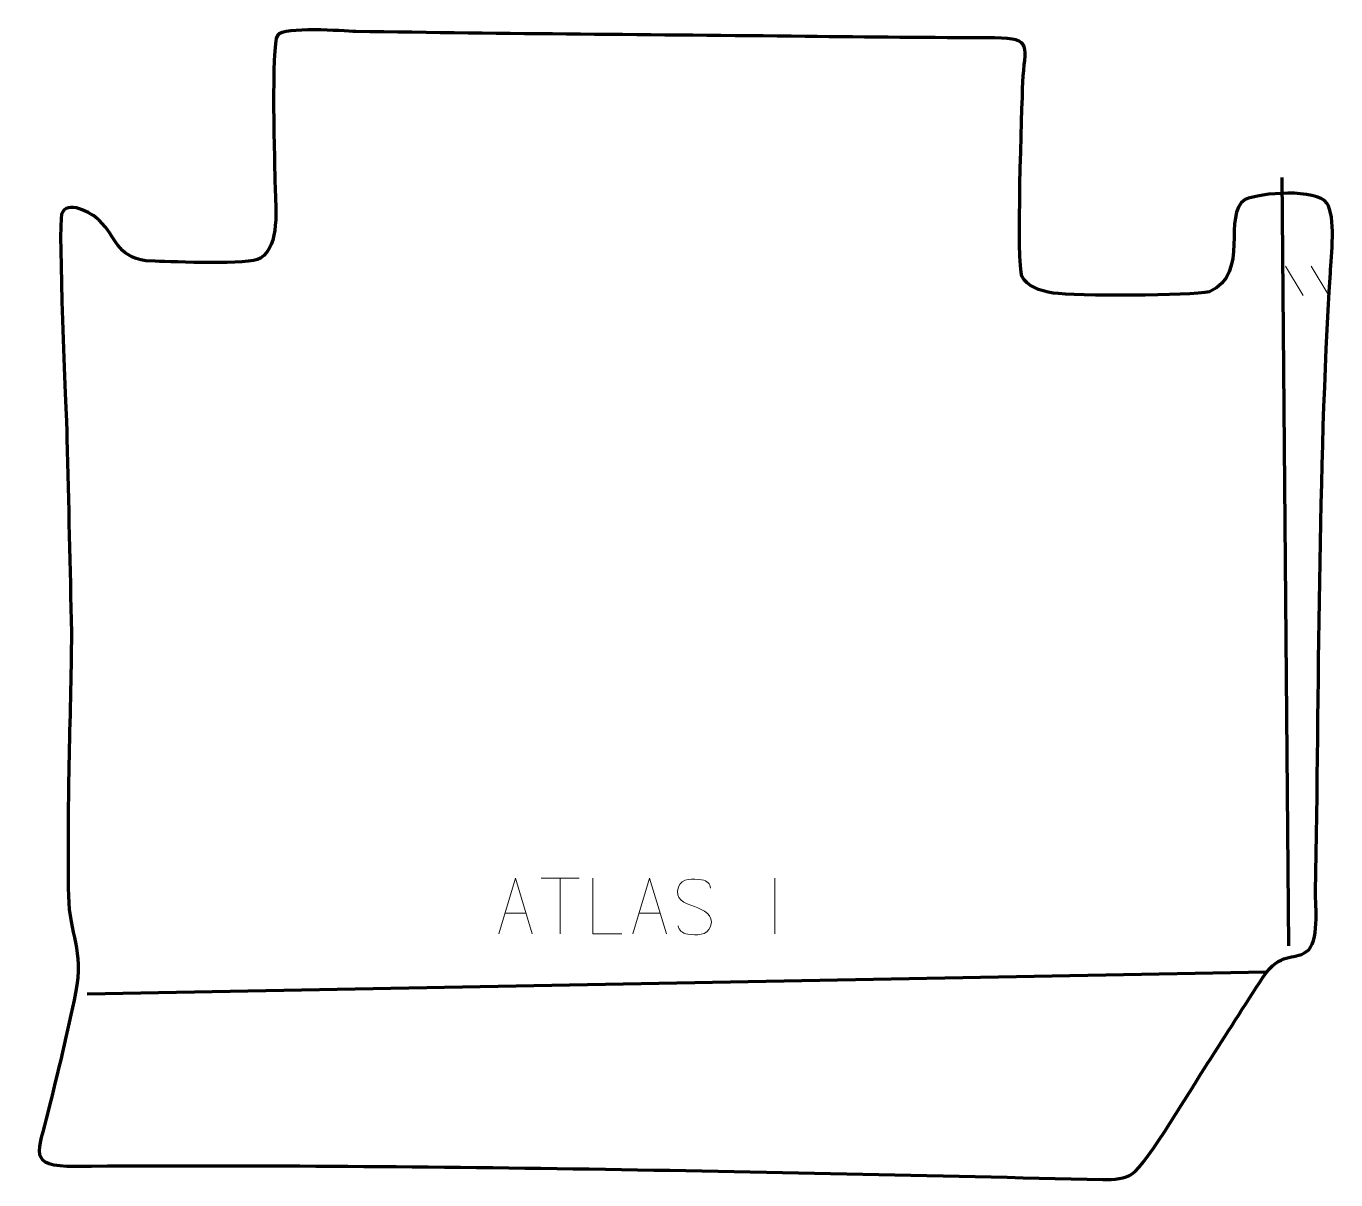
# Model space of a CAD drawing. Header units: millimetres. Extents: x -541 to 45, y 100 to 616.
import ezdxf

# ---------------------------------------------------------------- set-up
doc = ezdxf.new("R2010")
doc.units = ezdxf.units.MM
doc.header["$MEASUREMENT"] = 0
doc.layers.add('layer 2', color=7, linetype='Continuous')
doc.layers.add('layer 3', color=7, linetype='Continuous')

msp = doc.modelspace()

# ---------------------------------------------------------------- linework, layer by layer
at = {"layer": 'layer 2', "color": 142, "lineweight": 158}
for points in [[(21.1734, 548.7694), (21.1734, 548.7694), (24.0632, 204.792), (24.0632, 204.792)], [(-513.4688, 183.3826), (-513.4688, 183.3826), (14.2245, 193.1264), (14.2245, 193.1264)]]:
    msp.add_open_spline(points, degree=3, dxfattribs=at)
at = {"layer": 'layer 3', "color": 242, "lineweight": 158}
msp.add_open_spline([(-520.424, 345.1143), (-521.0965, 374.0417), (-521.7693, 402.9691), (-522.442, 431.8965), (-522.442, 431.8965), (-522.8195, 444.9335), (-526.5089, 526.602), (-524.8413, 532.2506), (-524.8413, 532.2506), (-522.7856, 539.2138), (-511.3413, 532.8744), (-508.0419, 529.6783), (-508.0419, 529.6783), (-500.0102, 521.8981), (-500.6421, 513.4841), (-487.0895, 511.4849), (-487.0895, 511.4849), (-487.0895, 511.4849), (-482.9707, 511.235), (-482.9707, 511.235), (-482.9707, 511.235), (-474.607, 511.2159), (-441.0464, 509.2518), (-435.8472, 512.6803), (-435.8472, 512.6803), (-427.0426, 518.4866), (-429.1617, 535.3072), (-429.3589, 544.3963), (-429.3589, 544.3963), (-429.4585, 553.0956), (-431.2505, 608.4475), (-428.2924, 612.3496), (-428.2924, 612.3496), (-425.1489, 616.4961), (-399.1381, 614.297), (-393.2196, 614.131), (-393.2196, 614.131), (-326.195, 613.0274), (-259.1558, 612.6581), (-192.1261, 611.9244), (-192.1261, 611.9244), (-163.8808, 611.5776), (-135.7212, 611.3284), (-107.4732, 611.2274), (-107.4732, 611.2274), (-89.6134, 611.1635), (-94.0792, 607.2819), (-94.7498, 591.3971), (-94.7498, 591.3971), (-95.1738, 579.701), (-97.643, 509.8699), (-95.1792, 504.5401), (-95.1792, 504.5401), (-92.6919, 500.13), (-87.4198, 497.9993), (-81.224, 497.0368), (-81.224, 497.0368), (-71.2859, 495.4927), (-19.5807, 495.8728), (-11.3229, 497.5573), (-11.3229, 497.5573), (7.3151, 505.7349), (-6.0307, 532.0946), (4.7251, 538.9339), (4.7251, 538.9339), (11.5414, 541.96), (36.7019, 543.9014), (41.2627, 537.2821), (41.2627, 537.2821), (45.2547, 531.4884), (43.3294, 513.3477), (42.8285, 506.0694), (42.8285, 506.0694), (37.215, 416.3433), (37.9561, 319.5579), (36.1449, 229.0773), (36.1449, 229.0773), (36.1878, 222.6528), (37.9277, 206.0708), (32.1635, 202.2041), (32.1635, 202.2041), (25.9688, 198.0488), (20.6291, 202.4376), (12.8256, 190.8656), (12.8256, 190.8656), (4.3323, 178.2706), (-3.8952, 164.8102), (-12.3039, 151.9926), (-12.3039, 151.9926), (-18.0958, 143.0119), (-39.4195, 106.9235), (-45.8267, 102.7013), (-45.8267, 102.7013), (-49.0976, 100.5458), (-53.9017, 100.067), (-58.9152, 100.1861), (-58.9152, 100.1861), (-211.2123, 103.8061), (-366.2747, 107.1657), (-518.6115, 106.2044), (-518.6115, 106.2044), (-540.6928, 106.065), (-535.3598, 112.2058), (-530.8531, 130.7422), (-530.8531, 130.7422), (-526.6777, 147.9895), (-522.0558, 166.3723), (-518.6455, 183.7132), (-518.6455, 183.7132), (-514.7439, 203.5524), (-521.4376, 209.5525), (-521.7894, 227.201), (-521.7894, 227.201), (-522.5602, 265.8938), (-520.854, 306.2269), (-520.424, 345.1143)], degree=3, knots=[0, 0, 0, 0, 0.03333333, 0.03333333, 0.03333333, 0.03333333, 0.06666667, 0.06666667, 0.06666667, 0.06666667, 0.1, 0.1, 0.1, 0.1, 0.13333333, 0.13333333, 0.13333333, 0.13333333, 0.16666667, 0.16666667, 0.16666667, 0.16666667, 0.2, 0.2, 0.2, 0.2, 0.23333333, 0.23333333, 0.23333333, 0.23333333, 0.26666667, 0.26666667, 0.26666667, 0.26666667, 0.3, 0.3, 0.3, 0.3, 0.33333333, 0.33333333, 0.33333333, 0.33333333, 0.36666667, 0.36666667, 0.36666667, 0.36666667, 0.4, 0.4, 0.4, 0.4, 0.43333333, 0.43333333, 0.43333333, 0.43333333, 0.46666667, 0.46666667, 0.46666667, 0.46666667, 0.5, 0.5, 0.5, 0.5, 0.53333333, 0.53333333, 0.53333333, 0.53333333, 0.56666667, 0.56666667, 0.56666667, 0.56666667, 0.6, 0.6, 0.6, 0.6, 0.63333333, 0.63333333, 0.63333333, 0.63333333, 0.66666667, 0.66666667, 0.66666667, 0.66666667, 0.7, 0.7, 0.7, 0.7, 0.73333333, 0.73333333, 0.73333333, 0.73333333, 0.76666667, 0.76666667, 0.76666667, 0.76666667, 0.8, 0.8, 0.8, 0.8, 0.83333333, 0.83333333, 0.83333333, 0.83333333, 0.86666667, 0.86666667, 0.86666667, 0.86666667, 0.9, 0.9, 0.9, 0.9, 0.93333333, 0.93333333, 0.93333333, 0.93333333, 1, 1, 1, 1], dxfattribs=at)
at = {"layer": 'layer 3', "color": 250, "lineweight": 9}
for points in [[(22.7735, 509.1168), (22.7735, 509.1168), (30.7137, 495.9235), (30.7137, 495.9235)], [(34.1594, 509.1168), (34.1594, 509.1168), (42.0996, 495.9235), (42.0996, 495.9235)], [(-310.2228, 235.0907), (-310.2228, 235.0907), (-293.2356, 235.0907), (-293.2356, 235.0907)], [(-301.729, 210.1607), (-301.729, 210.1607), (-301.729, 235.1142), (-301.729, 235.1142)], [(-205.7292, 235.1245), (-205.7292, 235.1245), (-205.7292, 210.1504), (-205.7292, 210.1504)], [(-326.4771, 219.4101), (-326.4771, 219.4101), (-316.9814, 219.4101), (-316.9814, 219.4101)], [(-266.4771, 219.4101), (-266.4771, 219.4101), (-256.9814, 219.4101), (-256.9814, 219.4101)]]:
    msp.add_open_spline(points, degree=3, dxfattribs=at)
for points, knots in [([(-329.1997, 210.1607), (-329.1997, 210.1607), (-321.8287, 235.1142), (-321.8287, 235.1142), (-321.8287, 235.1142), (-321.8287, 235.1142), (-314.2588, 210.1607), (-314.2588, 210.1607)], [0, 0, 0, 0, 0.33333333, 0.33333333, 0.33333333, 0.33333333, 1, 1, 1, 1]), ([(-274.2547, 210.1606), (-274.2547, 210.1606), (-287.2038, 210.1606), (-287.2038, 210.1606), (-287.2038, 210.1606), (-287.2038, 210.1606), (-287.2038, 235.1142), (-287.2038, 235.1142)], [0, 0, 0, 0, 0.33333333, 0.33333333, 0.33333333, 0.33333333, 1, 1, 1, 1]), ([(-269.1997, 210.1607), (-269.1997, 210.1607), (-261.8287, 235.1142), (-261.8287, 235.1142), (-261.8287, 235.1142), (-261.8287, 235.1142), (-254.2588, 210.1607), (-254.2588, 210.1607)], [0, 0, 0, 0, 0.33333333, 0.33333333, 0.33333333, 0.33333333, 1, 1, 1, 1]), ([(-241.7264, 222.4157), (-245.9747, 223.8861), (-250.8828, 225.6819), (-248.8777, 231.2022), (-248.8777, 231.2022), (-247.3742, 235.3421), (-242.1606, 234.9536), (-238.557, 234.3525), (-238.557, 234.3525), (-235.6964, 233.8753), (-234.8317, 232.6621), (-234.5211, 230.578)], [0, 0, 0, 0, 0.25, 0.25, 0.25, 0.25, 0.5, 0.5, 0.5, 0.5, 1, 1, 1, 1]), ([(-241.7264, 222.4156), (-237.7078, 220.7689), (-232.6783, 218.8806), (-234.5123, 213.5203), (-234.5123, 213.5203), (-235.9721, 209.2539), (-240.8829, 209.5106), (-244.609, 210.0653), (-244.609, 210.0653), (-247.359, 210.4751), (-248.5799, 211.6886), (-248.9579, 213.8008)], [0, 0, 0, 0, 0.25, 0.25, 0.25, 0.25, 0.5, 0.5, 0.5, 0.5, 1, 1, 1, 1])]:
    msp.add_open_spline(points, degree=3, knots=knots, dxfattribs=at)

doc.saveas('drawing.dxf')
